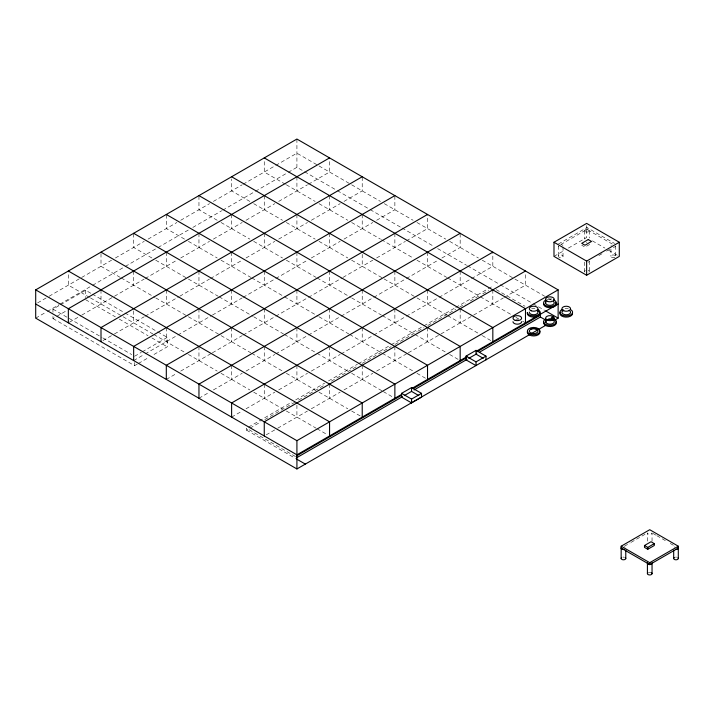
<?xml version="1.0" encoding="UTF-8"?>
<svg xmlns="http://www.w3.org/2000/svg" width="714" height="714" viewBox="0 0 714 714"><rect width="100%" height="100%" fill="white"/><g stroke="black" fill="none" stroke-linecap="round" stroke-linejoin="round"><path stroke-width="0.54" stroke-dasharray="3.57 2.68" d="M37.619 302.897L48.186 296.792M49.141 296.239L111.571 260.199M115.409 257.986L144.219 241.35M148.066 239.128L176.876 222.5M180.713 220.278L209.523 203.651M213.37 201.428L242.18 184.792M243.135 184.239L274.828 165.943M275.791 165.389L296.917 153.189L318.042 165.389M35.7 318.141L46.303 312.018M47.267 311.465L58.834 304.789M59.797 304.226L91.606 285.868M92.57 285.305L124.379 266.947M125.343 266.384L157.151 248.026M158.115 247.463L188.96 229.658M192.816 227.436L221.733 210.737M222.697 210.184L254.505 191.816M255.469 191.263L287.278 172.895M288.242 172.342L296.917 167.326L303.664 171.226M52.961 312.259L52.961 309.117L59.681 305.235M60.645 304.682L85.618 290.259L91.374 293.588M52.961 316.445L52.961 318.542L55.844 316.873M56.808 316.32L67.366 310.224M69.312 322.3L80.834 315.65M81.798 315.088L113.49 296.792M114.445 296.239L144.219 279.049M145.183 278.496L176.876 260.199M180.713 257.986L209.523 241.35M213.37 239.128L242.18 222.5M246.018 220.278L274.828 203.651M278.674 201.428L307.484 184.792M308.439 184.239L329.565 172.038L329.565 157.901M102.923 340.596L113.49 334.5M114.445 333.947L144.219 316.757M145.183 316.204L178.795 296.792M179.749 296.239L209.523 279.049M210.487 278.496L242.18 260.199M246.018 257.986L274.828 241.35M278.674 239.128L307.484 222.5M311.322 220.278L340.132 203.651M343.978 201.428L362.221 190.897L362.221 176.76M134.589 356.241L141.318 352.359M142.273 351.806L167.246 337.392L167.246 346.817L152.841 355.135M133.652 360.561L144.219 354.456M145.183 353.903L176.876 335.607M177.831 335.053L211.442 315.65M212.406 315.088L242.18 297.908M243.135 297.354L274.828 279.049M275.791 278.496L307.484 260.199M311.322 257.986L340.132 241.35M343.978 239.128L372.788 222.5M376.626 220.278L394.869 209.746L394.869 195.609M52.961 318.542L134.589 365.666L137.472 364.006M138.436 363.453L148.994 357.348M166.308 379.411L176.876 373.306M180.713 371.093L211.442 353.35M212.406 352.796L242.18 335.607M243.135 335.053L274.828 316.757M275.791 316.204L307.484 297.908M308.439 297.354L342.051 277.942M343.015 277.389L372.788 260.199M376.626 257.986L405.436 241.35M406.4 240.797L427.525 228.596L427.525 214.459M198.956 398.26L209.523 392.164M213.37 389.942L242.18 373.306M246.018 371.093L274.828 354.456M275.791 353.903L307.484 335.607M308.439 335.053L340.132 316.757M341.096 316.204L372.788 297.908M373.743 297.354L405.436 279.049M406.4 278.496L438.093 260.199M441.93 257.986L460.173 247.446L460.173 233.308M231.613 417.11L242.18 411.014M246.018 408.792L274.828 392.164M278.674 389.942L307.484 373.306M311.322 371.093L340.132 354.456M341.096 353.903L372.788 335.607M373.743 335.053L405.436 316.757M406.4 316.204L438.093 297.908M439.048 297.354L492.83 266.304L492.83 252.158M558.393 244.027L586.97 227.534L614.584 243.474M560.704 244.581L586.97 229.417L612.273 244.027M248.463 427.151L291.847 402.098M295.703 399.876L324.629 383.168M328.485 380.946L357.411 364.247M358.374 363.694L390.192 345.317M391.156 344.764L422.965 326.396M423.938 325.834L454.782 308.029M455.746 307.466L491.419 286.876M295.507 456.541L246.535 428.257L246.535 430.149L260.994 421.796M264.849 419.573L294.739 402.312M298.595 400.09L324.629 385.06M331.376 381.16L358.374 365.577M362.23 363.346L391.156 346.647M395.012 344.425L417.181 331.617M418.145 331.064L423.938 327.726M427.793 325.495L455.746 309.358M459.602 307.127L465.394 303.789M470.214 301.005L478.889 295.998M482.744 293.766L488.528 290.428M553.993 256.397L564.551 250.293M568.398 248.079L586.64 237.539L586.64 225.579M589.666 244.411L584.998 247.106L581.731 245.223M266.188 434.853L276.746 428.757M277.71 428.204L307.484 411.014M311.322 408.792L340.132 392.164M343.978 389.942L372.788 373.306M376.626 371.093L407.355 353.35M408.319 352.796L440.011 334.5M440.966 333.947L472.659 315.65M473.623 315.088L503.397 297.908M504.352 297.354L525.477 285.154L525.477 273.185M598.859 255.541L602.687 253.327M606.525 251.114L610.354 248.909M624.429 546.201L630.176 542.881M631.131 542.328L646.465 533.474M592.406 240.868L604.892 248.079M608.73 250.293L617.378 255.282M319.006 165.943L350.699 184.239M351.654 184.792L380.464 201.428M384.31 203.651L413.12 220.278M416.958 222.5L445.768 239.128M449.615 241.35L478.425 257.986M482.262 260.199L513.955 278.496M514.919 279.049L544.693 296.239M548.53 298.461L551.413 300.121M304.628 171.779L336.437 190.147M337.401 190.7L369.209 209.068M370.173 209.621L401.018 227.436M401.982 227.989L433.791 246.357M437.646 248.579L466.563 265.278M467.527 265.831L499.336 284.199M500.3 284.752L532.109 303.12M533.072 303.673L544.639 310.349M496.221 289.643L525.031 306.279M285.395 184.239L264.26 172.038L264.26 160.079M286.35 184.792L315.16 201.428M319.006 203.651L347.816 220.278M351.654 222.5L380.464 239.128M381.428 239.69L413.12 257.986M416.958 260.199L446.732 277.389M447.696 277.942L479.389 296.239M480.344 296.792L512.036 315.088M515.874 317.311L518.757 318.971M522.603 321.193L525.477 322.853M249.855 201.428L231.613 190.897L231.613 178.928M253.702 203.651L282.512 220.278M286.35 222.5L315.16 239.128M319.006 241.35L347.816 257.986M351.654 260.199L416.003 297.354M416.958 297.908L446.732 315.088M447.696 315.65L481.307 335.053M482.262 335.607L492.83 341.703M217.208 220.278L198.956 209.746L198.956 195.609M221.045 222.5L249.855 239.128M253.702 241.35L282.512 257.986M286.35 260.199L316.123 277.389M317.087 277.942L350.699 297.354M351.654 297.908L381.428 315.088M382.392 315.65L414.084 333.947M415.039 334.5L448.651 353.903M449.615 354.456L460.173 360.561M184.551 239.128L166.308 228.596L166.308 214.459M188.398 241.35L217.208 257.986M221.045 260.199L250.819 277.389M251.783 277.942L283.476 296.239M284.431 296.792L318.042 316.204M319.006 316.757L348.78 333.947M349.735 334.5L381.428 352.796M382.392 353.35L413.12 371.093M416.958 373.306L427.525 379.411M652.998 533.474L655.871 535.134M656.826 535.687L666.412 541.221M670.241 543.434L675.033 546.201M151.903 257.986L133.652 247.446L133.652 233.308M155.741 260.199L187.434 278.496M188.398 279.049L218.172 296.239M219.127 296.792L252.738 316.204M253.702 316.757L283.476 333.947M284.431 334.5L316.123 352.796M317.087 353.35L347.816 371.093M351.654 373.306L382.392 391.049M383.347 391.611L394.869 398.26M120.211 277.389L101.004 266.304L101.004 252.158M121.175 277.942L154.786 297.354M155.741 297.908L187.434 316.204M188.398 316.757L220.09 335.053M221.045 335.607L250.819 352.796M251.783 353.35L282.512 371.093M286.35 373.306L315.16 389.942M319.006 392.164L347.816 408.792M351.654 411.014L362.221 417.11M92.338 294.141L124.031 312.437M124.986 312.991L156.678 331.287M157.642 331.849L167.246 337.392M89.482 297.354L68.348 285.154L68.348 271.017M90.437 297.908L122.13 316.204M123.094 316.757L152.867 333.947M153.822 334.5L187.434 353.903M188.398 354.456L217.208 371.093M221.045 373.306L249.855 389.942M253.702 392.164L282.512 408.792M286.35 411.014L316.123 428.204M317.087 428.757L327.646 434.853M85.618 299.684L115.382 316.873M119.229 319.096L148.039 335.723M151.877 337.945L167.246 346.817M52.961 309.117L101.941 337.392M102.896 337.945L131.715 354.581M246.535 430.149L295.507 458.424M652.043 541.221L652.043 532.921A2.312 1.33 0 0 1 649.731 534.259A2.312 1.33 0 0 1 647.419 532.921L647.419 542.256M615.539 245.911L615.539 256.281M610.916 249.025L610.916 256.281M589.273 230.747L589.273 238.012M589.273 261.074L589.273 271.445M586.97 227.534L586.97 229.417M584.659 230.747L584.659 239.047M584.659 262.109L584.659 271.445M563.016 246.946L563.016 256.281A2.312 1.33 0 0 1 559.553 257.433A2.312 1.33 0 0 1 559.553 255.13A2.312 1.33 0 0 1 563.016 256.281M558.393 245.911L558.393 256.281M551.038 297.783L551.038 299.55M492.83 289.866L492.83 304.003M460.173 271.017L460.173 285.154M460.173 308.716L460.173 322.853M427.525 252.158L427.525 266.304M427.525 289.866L427.525 304.003M427.525 327.565L427.525 341.703M394.869 233.308L394.869 247.446M394.869 271.017L394.869 285.154M394.869 308.716L394.869 322.853M394.869 346.415L394.869 360.561M362.221 214.459L362.221 228.596M362.221 254.336L362.221 266.304M362.221 289.866L362.221 304.003M362.221 327.565L362.221 341.703M362.221 365.273L362.221 379.411M329.565 195.609L329.565 209.746M329.565 233.308L329.565 247.446M329.565 271.017L329.565 285.154M329.565 308.716L329.565 322.853M329.565 346.415L329.565 360.561M329.565 384.123L329.565 398.26M296.917 139.052L296.917 167.326M296.917 176.76L296.917 190.897M296.917 214.459L296.917 228.596M296.917 252.158L296.917 266.304M296.917 289.866L296.917 304.003M296.917 327.565L296.917 341.703M296.917 365.273L296.917 379.411M296.917 405.15L296.917 417.11M264.26 195.609L264.26 209.746M264.26 233.308L264.26 247.446M264.26 271.017L264.26 285.154M264.26 308.716L264.26 322.853M264.26 346.415L264.26 360.561M264.26 384.123L264.26 398.26M231.613 214.459L231.613 228.596M231.613 252.158L231.613 266.304M231.613 289.866L231.613 304.003M231.613 327.565L231.613 341.703M231.613 365.273L231.613 379.411M198.956 233.308L198.956 247.446M198.956 271.017L198.956 285.154M198.956 308.716L198.956 322.853M198.956 346.415L198.956 360.561M166.308 252.158L166.308 266.304M166.308 289.866L166.308 304.003M166.308 327.565L166.308 341.703M134.589 362.525L134.589 365.666M133.652 271.017L133.652 285.154M133.652 310.893L133.652 322.853M101.004 289.866L101.004 304.003M85.618 290.259L85.618 297.595M588.122 270.285A2.312 1.33 0 0 1 588.97 272.105M584.971 272.105A2.312 1.33 0 0 1 585.337 270.499M586.97 242.457A2.312 1.33 0 0 1 586.372 242.403M614.861 257.227A2.312 1.33 0 0 1 611.059 256.737A2.312 1.33 0 0 1 613.433 254.952A2.312 1.33 0 0 1 615.227 256.951M615.459 246.259A2.312 1.33 0 0 1 613.228 247.249M610.997 245.571A2.312 1.33 0 0 1 611.229 245.25M558.705 246.58A2.312 1.33 0 0 1 558.473 246.259M561.302 244.625A2.312 1.33 0 0 1 562.935 245.571M589.193 261.422A2.312 1.33 0 0 1 588.122 262.225M649.133 572.325A2.312 1.33 0 0 1 650.882 572.458M624.625 546.933A2.312 1.33 0 0 1 625.098 547.138M675.39 557.161A2.312 1.33 0 0 1 676.586 557.161M674.355 547.138A2.312 1.33 0 0 1 674.837 546.933M622.867 557.161A2.312 1.33 0 0 1 624.063 557.161M531.627 308.769A6.346 3.668 0 0 1 534.902 308.653M547.227 299.532A6.346 3.668 0 0 1 552.083 299.407M565.06 308.68A6.346 3.668 0 0 1 568.335 308.814M516.195 319.256A4.329 2.499 0 0 1 518.435 319.256M585.337 231.693A2.312 1.33 0 0 0 589.193 231.095A2.312 1.33 0 0 0 586.372 229.462A2.312 1.33 0 0 0 585.337 231.693"/><path stroke-width="1.07" d="M545.407 325.495L296.917 468.955L35.7 318.141L35.7 289.866L296.917 139.052L558.134 289.866L558.134 318.141L554.617 320.175M329.565 157.901L68.348 308.716L68.348 322.853M362.221 176.76L101.004 327.565L101.004 341.703M394.869 195.609L133.652 346.415L133.652 360.561M427.525 214.459L166.308 365.273L166.308 379.411M460.173 233.308L198.956 384.123L198.956 398.26M492.83 252.158L231.613 402.973L231.613 417.11M553.993 242.251L586.64 223.402L619.297 242.251L619.297 256.397L586.64 275.247L553.993 256.397L553.993 242.251L586.64 261.11L619.297 242.251M525.477 271.017L264.26 421.822L264.26 435.968M35.7 289.866L296.917 440.681L558.134 289.866M401.589 393.343L411.55 387.595L421.51 393.343L421.51 397.145L411.55 402.892L401.589 397.145L401.589 393.343L411.55 399.099L421.51 393.343M485.984 356.125L476.024 361.873L476.024 365.639L466.064 359.892L466.064 356.125L476.024 350.369L485.984 356.125L485.984 359.892M401.598 394.378L296.917 454.818L35.7 304.003M412.156 388.282L466.902 356.679M476.506 351.136L558.134 304.003M296.471 455.978L401.563 395.306M413.138 388.63L466.162 358.009M476.765 351.886L540.4 315.151L540.4 317.034L479.656 352.1M296.471 457.861L402.526 396.636M404.303 395.574L411.55 391.397L418.788 395.574M414.102 389.96L467.126 359.338M468.777 358.321L476.765 353.778M621.162 558.455L621.162 546.201L649.731 529.708L678.3 546.201L678.3 558.455M644.501 545.505L651.025 541.739L654.292 543.622L654.292 545.505L647.759 549.28L644.501 547.397L644.501 545.505L647.759 547.397L654.292 543.622M621.162 546.201L649.731 562.694L678.3 546.201M621.162 548.084L649.731 564.578L678.3 548.084M552.047 319.479L552.957 319.872A4.329 2.499 0 0 1 552.225 323.808A4.329 2.499 0 0 1 545.817 322.38L545.639 318.203A4.329 2.499 0 0 1 552.047 315.945L552.047 319.479A4.329 2.499 0 0 0 546.174 320.479M545.603 310.911L558.134 318.141M540.4 317.034L544.862 319.613M264.26 157.901L525.477 308.716L525.477 322.853M231.613 176.76L492.83 327.565L492.83 341.703M483.262 358.321L476.024 354.135L476.024 350.369M198.956 195.609L460.173 346.415L460.173 360.561M466.064 356.125L476.024 361.873M166.308 214.459L427.525 365.273L427.525 379.411M133.652 233.308L394.869 384.123L394.869 398.26M101.004 252.158L362.221 402.973L362.221 417.11M68.348 271.017L329.565 421.822L329.565 435.968M296.399 458.941L305.333 464.091M673.686 550.155L673.686 558.455M652.043 563.248L652.043 573.619M649.731 562.694L649.731 564.578A2.312 1.33 0 0 1 647.5 562.9M647.759 547.397L647.759 549.28M647.419 563.248L647.419 573.619M625.776 550.155L625.776 558.455M586.64 261.11L586.64 275.247M552.957 319.872L552.957 316.338A4.329 2.499 0 0 1 552.225 320.274A4.329 2.499 0 0 1 545.817 318.846L545.817 322.38M545.585 299.318L545.585 302.852M411.55 387.595L411.55 391.397M411.55 399.099L411.55 402.892M296.917 440.681L296.917 468.955M651.962 562.9A2.312 1.33 0 0 1 649.731 564.578M651.364 572.673A2.312 1.33 0 0 1 651.364 574.556A2.312 1.33 0 0 1 648.098 574.556A2.312 1.33 0 0 1 648.098 572.673M625.098 557.509A2.312 1.33 0 0 1 625.232 559.312A2.312 1.33 0 0 1 622.144 559.544A2.312 1.33 0 0 1 621.466 557.786M677.988 557.786A2.312 1.33 0 0 1 677.318 559.544A2.312 1.33 0 0 1 674.221 559.312A2.312 1.33 0 0 1 674.355 557.509M677.988 547.415A2.312 1.33 0 0 1 677.827 548.896A2.312 1.33 0 0 1 675.39 549.369M624.063 549.369A2.312 1.33 0 0 1 621.635 548.896A2.312 1.33 0 0 1 621.466 547.415M545.639 321.737A4.329 2.499 0 0 1 545.764 321.086M537.847 310.679A6.346 3.668 0 0 1 538.936 311.402L538.936 310.224A6.346 3.668 0 0 0 537.847 309.501M553.555 299.844A6.346 3.668 0 0 1 554.787 305.199A6.346 3.668 0 0 1 545.434 305.449A6.346 3.668 0 0 1 545.835 300.041M553.671 301.603A4.329 2.499 0 0 1 550.485 305.324A4.329 2.499 0 0 1 545.737 302.201M539.391 330.725A6.346 3.668 0 0 1 533.938 335.946A6.346 3.668 0 0 1 527.673 331.037M530.948 328.967A6.346 3.668 0 0 1 537.267 329.27M555.67 302.477A6.346 3.668 0 0 1 551.029 307.636A6.346 3.668 0 0 1 543.595 303.709M554.135 318.908A6.346 3.668 0 0 1 554.76 324.085A6.346 3.668 0 0 1 545.799 324.442A6.346 3.668 0 0 1 545.184 319.274M551.19 318.078A6.346 3.668 0 0 1 552.761 318.382M555.974 321.666A6.346 3.668 0 0 1 550.414 326.512A6.346 3.668 0 0 1 543.738 322.157M547.906 319.39A6.346 3.668 0 0 1 551.19 319.256M571.057 309.885A6.346 3.668 0 0 1 570.397 315.053A6.346 3.668 0 0 1 561.445 314.678A6.346 3.668 0 0 1 562.096 309.501M569.013 310.358A4.329 2.499 0 0 1 569.326 314.035A4.329 2.499 0 0 1 562.953 313.892A4.329 2.499 0 0 1 563.748 310.242M572.485 312.768A6.346 3.668 0 0 1 565.783 317.114A6.346 3.668 0 0 1 560.249 312.25M562.096 310.679A6.346 3.668 0 0 1 563.489 310.153M521.639 321.675A4.329 2.499 0 0 1 517.311 324.174A4.329 2.499 0 0 1 512.982 321.675M537.535 311.152A4.329 2.499 0 0 1 534.456 314.704A4.329 2.499 0 0 1 529.324 312.072M588.265 239.565L581.731 243.34L584.998 245.223L591.531 241.448L588.265 239.565M539.659 312.259L539.659 311.081A6.346 3.668 0 0 1 534.857 315.847A6.346 3.668 0 0 1 527.307 312.473L527.307 313.651A6.346 3.668 0 0 0 534.857 317.025A6.346 3.668 0 0 0 539.659 312.259M563.489 310.67A4.329 2.499 0 0 0 570.513 309.162A4.329 2.499 0 0 0 564.747 306.395A4.329 2.499 0 0 0 563.489 310.67M531.484 333.268A4.329 2.499 0 0 0 537.972 331.1A4.329 2.499 0 0 0 531.484 328.94A4.329 2.499 0 0 0 531.484 333.268M530.02 334.107A6.346 3.668 0 0 0 539.971 331.412A6.346 3.668 0 0 0 530.948 327.788A6.346 3.668 0 0 0 530.02 334.107M515.151 320.3A4.329 2.499 0 0 0 521.639 318.141A4.329 2.499 0 0 0 515.151 315.972A4.329 2.499 0 0 0 515.151 320.3M531.216 310.786A4.329 2.499 0 0 0 537.954 308.894A4.329 2.499 0 0 0 531.751 306.467A4.329 2.499 0 0 0 531.216 310.786M546.862 301.085A4.329 2.499 0 0 0 554.1 299.96A4.329 2.499 0 0 0 548.798 296.899A4.329 2.499 0 0 0 546.862 301.085"/></g></svg>
